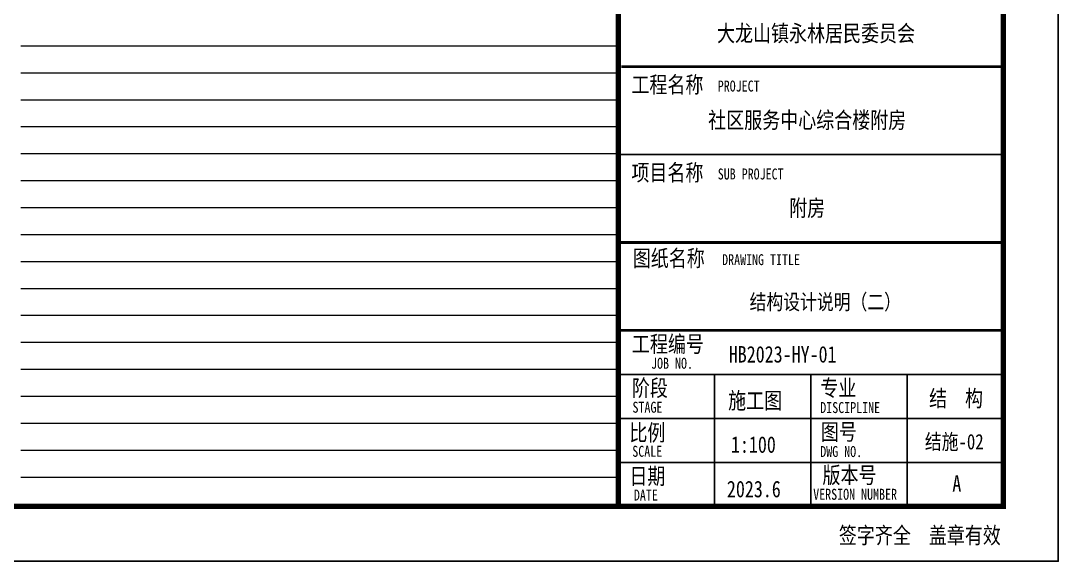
# Model space of a CAD drawing. Extents: x 1051052 to 1482120, y -981644 to -673261.
# Drawn here: x 1243952 to 1270877, y -820818 to -806781 of the extents above; entities that cross this region are included whole.
import ezdxf
from ezdxf.enums import TextEntityAlignment as Align

# ---------------------------------------------------------------- set-up
doc = ezdxf.new("R2010")
doc.units = 0
doc.header["$LTSCALE"] = 1000
doc.header["$MEASUREMENT"] = 0
for name, color, linetype in [('TK', 142, 'Continuous'), ('XM', 7, 'Continuous'), ('填充', 8, 'Continuous'), ('钢筋', 1, 'Continuous')]:
    doc.layers.add(name, color=color, linetype=linetype)
doc.layers.add('图框外框__细线', color=9, linetype='Continuous', lineweight=18)
doc.styles.add('HYZT1', font='', dxfattribs={"width": 0.8})
doc.styles.get('HYZT1').set_extended_font_data('SimSun')

# ---------------------------------------------------------------- blocks, each defined once
blk = doc.blocks.new('A$C05385F37')
at = {"layer": 'TK'}
for p, q in [((-1000, -34600), (-8000, -34600)), ((-7944, -34600), (-1000, -34600)), ((-8000, -36200), (-1000, -36200)), ((-8000, -36200), (-1000, -36200)), ((-1000, -36200), (-8000, -36200)), ((-8000, -36200), (-1000, -36200)), ((-8000, -36200), (-2830, -36200)), ((-8000, -36200), (-1000, -36200)), ((-8000, -36200), (-1000, -36200)), ((-8000, -38600), (-1000, -38600)), ((-8000, -38600), (-1000, -38600)), ((-6250, -38600), (-6250, -41000)), ((-4500, -38600), (-4500, -41000)), ((-2750, -38600), (-2750, -41000)), ((-8000, -39400), (-1000, -39400)), ((-8000, -40200), (-1000, -40200))]:
    blk.add_line(p, q, dxfattribs=at)
for points, const_width in [([(-8000, -1000), (-8000, -41000)], 100), ([(-1000, -33000), (-7944, -33000)], 50), ([(-8000, -36200), (-1000, -36200)], 50), ([(-7944, -36200), (-1000, -36200)], 50), ([(-8000, -37800), (-1000, -37800)], 50)]:
    blk.add_lwpolyline(points, dxfattribs=dict(at, const_width=const_width))
at = {"layer": 'TK', "style": 'HYZT1', "width": 0.8}
for s, height, p in [('工程名称', 300, (-7762, -33477)), ('PROJECT', 200, (-6192, -33453)), ('项目名称', 300, (-7762, -35077)), ('SUB PROJECT', 200, (-6192, -35053)), ('图纸名称', 300, (-7737, -36636)), ('DRAWING TITLE', 200, (-6112, -36612)), ('工程编号', 300, (-7753, -38197)), ('JOB NO.', 200, (-7404, -38497)), ('阶段', 300, (-7753, -38997)), ('专业', 300, (-4325, -38995)), ('STAGE', 200, (-7742, -39297)), ('DISCIPLINE', 200, (-4328, -39303)), ('比例', 300, (-7798, -39809)), ('图号', 300, (-4317, -39795)), ('SCALE', 200, (-7746, -40099)), ('DWG NO.', 200, (-4328, -40103)), ('日期', 300, (-7798, -40600)), ('版本号', 300, (-4287, -40582)), ('DATE', 200, (-7717, -40895)), ('VERSION NUMBER', 200, (-4456, -40881)), ('签字齐全  盖章有效', 300, (-3990, -41678))]:
    blk.add_text(s, height=height, dxfattribs=at).set_placement(p)
blk = doc.blocks.new('A2K')
at = {"layer": 'TK'}
blk.add_lwpolyline([(0, 0), (59400, 0), (59400, 42000), (0, 42000)], close=True, dxfattribs=at)
at = {"layer": 'TK', "const_width": 100}
blk.add_lwpolyline([(2500, 1000), (58400, 1000), (58400, 41000), (2500, 41000)], close=True, dxfattribs=at)
at = {"color": 4}
blk.add_blockref('A$C05385F37', (59400, 42000), dxfattribs=at)
at = {"layer": 'XM', "style": 'HYZT1', "width": 0.8}
for s, p in [('大龙山镇永林居民委员会 ', (55077, 9607)), ('社区服务中心综合楼附房', (54835, 8028)), ('附房', (54835, 6428))]:
    blk.add_text(s, height=300, dxfattribs=at).set_placement(p, align=Align.MIDDLE_CENTER)
for s, p in [('HB2023-HY-01', (53409, 3616)), ('施工图', (53397, 2774)), ('结  构', (57051, 2813)), ('1:100', (53448, 1974)), ('A', (57474, 1264)), ('2023.6', (53375, 1164))]:
    blk.add_text(s, height=300, dxfattribs=at).set_placement(p)

msp = doc.modelspace()

# ---------------------------------------------------------------- linework, layer by layer
msp.add_line((1189669.715, -819391.036), (1259451.544, -819391.036))
at = {"layer": '图框外框__细线'}
for p, q in [((1243951.584, -807431.162), (1259451.584, -807431.162)), ((1243951.583, -808131.162), (1259451.583, -808131.162)), ((1243951.583, -808131.162), (1259451.583, -808131.162)), ((1243951.583, -808831.162), (1259451.583, -808831.162)), ((1243951.583, -809531.162), (1259451.583, -809531.162)), ((1243951.582, -810231.162), (1259451.582, -810231.162)), ((1243951.582, -810231.162), (1259451.582, -810231.162)), ((1243951.582, -810931.162), (1259451.582, -810931.162)), ((1243951.582, -811631.162), (1259451.582, -811631.162)), ((1243951.581, -812331.162), (1259451.581, -812331.162)), ((1243951.581, -812331.162), (1259451.581, -812331.162)), ((1243951.581, -813031.162), (1259451.581, -813031.162)), ((1243951.581, -813731.162), (1259451.581, -813731.162)), ((1243951.602, -814431.162), (1259451.602, -814431.162)), ((1243951.602, -814431.162), (1259451.602, -814431.162)), ((1243951.602, -815131.162), (1259451.602, -815131.162)), ((1243951.602, -815831.162), (1259451.602, -815831.162)), ((1243951.602, -816531.162), (1259451.602, -816531.162)), ((1243951.602, -816531.162), (1259451.602, -816531.162)), ((1243951.602, -817231.162), (1259451.602, -817231.162)), ((1243951.602, -817931.162), (1259451.602, -817931.162)), ((1243951.609, -818631.162), (1259451.609, -818631.162))]:
    msp.add_line(p, q, dxfattribs=at)
at = {"layer": '钢筋'}
msp.add_line((1259451.54, -766831.162), (1259451.544, -819391.036), dxfattribs=at)

# ---------------------------------------------------------------- block references
at = {"layer": '填充', "xscale": 1.427198797693996, "yscale": 1.427198797693996, "zscale": 1.427198797693996}
msp.add_blockref('A2K', (1186101.718, -820818.235), dxfattribs=at)

# ---------------------------------------------------------------- texts
at = {"layer": 'XM', "style": 'HYZT1', "width": 0.8}
for s, p in [('结构设计说明（二）', (1262866.959, -814282.93)), ('结施-02', (1267415.272, -817913.147))]:
    msp.add_text(s, height=400, dxfattribs=at).set_placement(p)

doc.saveas('drawing.dxf')
